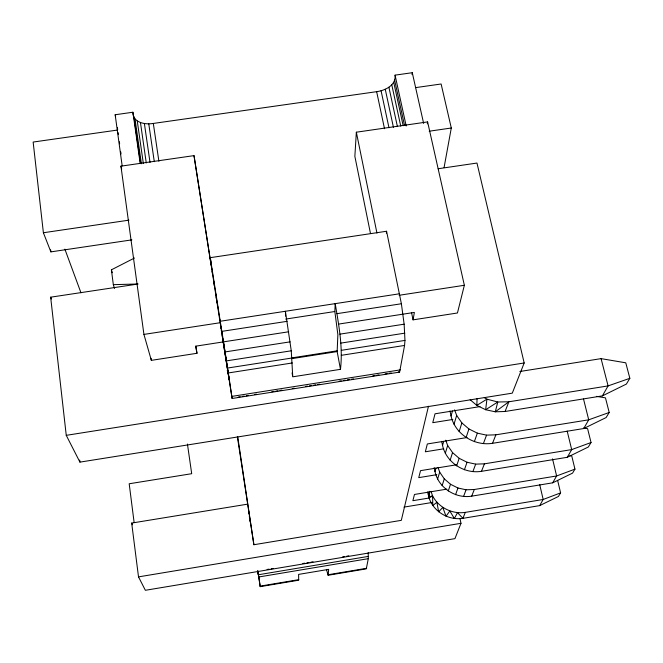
<?xml version="1.0" encoding="UTF-8"?>
<svg xmlns="http://www.w3.org/2000/svg" width="663" height="663" viewBox="0 0 663 663"><rect width="100%" height="100%" fill="white"/><g stroke="black" fill="none" stroke-linecap="round" stroke-linejoin="round"><path stroke-width="0.99" d="M477.087 398.488L476.813 405.383L485.656 409.734L495.294 411.814L505.065 411.483L602.402 395.869L626.361 384.084L629.85 378.308L625.773 362.81L601.084 358.633L519.833 371.504M340.475 369.332L337.152 351.581L337.873 334.641L334.848 311.519L335.196 303.637C338.851 325.293 343.036 347.296 340.475 369.332L292.756 376.816L291.264 350.802L285.405 311.27L285.596 316.143M326.519 569.666L328.135 575.269L366.291 568.871L368.305 558.669L368.197 552.611M328.135 575.269L328.666 569.368L298.615 574.398L298.681 580.208L260.244 586.647L257.758 571.009M411.599 312.87L413.057 319.856L457.453 312.986L464.357 285.281L427.61 121.917L356.346 132.202L354.862 156.36L370.468 233.434M223.182 342.149L232.125 398.48L399.598 372.109L404.571 345.448L404.96 340.409L404.14 324.19L401.388 303.753L386.579 231.254L210.279 257.667L211.538 266.054M122.174 165.916L115.171 114.749L132.907 112.238C132.782 122.779 145.205 124.818 153.319 123.442L376.65 91.676C385.17 90.483 396.118 85.411 395.073 75.143L412.287 72.706L423.649 123.451M386.355 233.177L386.579 231.254M412.054 74.612L412.287 72.706M427.32 123.832L427.61 121.917M429.632 491.44L428.762 497.01C432.98 511.339 448.254 520.662 462.94 518.342L539.665 505.62L558.445 496.463L560.6 492.891L557.624 480.36M413.057 319.856L414.375 312.414L338.561 324.091M444.069 167.598L451.296 128.009L441.119 83.994L415.494 87.64M560.6 492.891L543.171 499.479L465.293 512.375C452.257 514.397 438.641 507.593 432.574 495.849L428.762 497.01L429.483 491.399M428.48 406.22L401.306 520.347L253.888 544.729L237.354 436.61M428.489 495.974L429.293 491.349M569.79 455.672L571.755 455.978L574.954 469.139L572.55 473.125L552.702 482.821L471.683 496.164C455.456 498.833 438.434 487.811 434.994 471.584L436.014 468.07M583.622 428.033L587.592 428.654L591.04 442.519L588.338 446.995L567.288 457.296L481.471 471.327C464.332 474.12 446.257 462.6 442.536 445.428L443.68 441.483M596.393 396.366L605.46 397.841L609.198 412.477L606.139 417.541L583.73 428.538L492.518 443.315C474.335 446.24 455.083 434.174 451.039 415.966L452.473 411.002M437.613 479.034L439.685 472.122L438.019 467.398M445.321 453.277L447.649 445.503L445.76 440.199M454.014 424.245L456.658 415.444L454.627 409.842M442.13 485.664L444.276 478.843L439.685 472.122M450.127 460.263L452.547 452.589L447.649 445.503M459.144 431.621L461.879 422.936L456.658 415.444M448.263 491.01L450.509 484.263L444.276 478.843M456.633 465.89L459.161 458.307L452.547 452.589M466.081 437.563L468.948 428.978L461.879 422.936M455.572 494.689L457.942 488.001L450.509 484.263M464.398 469.769L467.059 462.252L475.678 464.133L484.429 463.827L571.688 449.597L591.04 442.519M474.343 441.666L477.36 433.146L486.551 435.143L495.866 434.82L588.711 419.812L609.198 412.477M463.57 496.454L466.064 489.791L474.31 489.501L556.613 475.968L574.954 469.139M472.868 471.625L475.678 464.133M483.368 443.63L486.551 435.143M459.94 518.367L460.984 523.314L454.942 538.638L145.363 590.294L138.509 576.876L131.68 523.074L247.514 504.17M465.293 512.375L462.94 518.342L457.495 512.656L454.37 518.524L449.812 510.958L446.033 516.295L442.793 507.402L438.633 511.844L436.909 502.247L432.815 505.579L432.574 495.849L431.008 491.349M471.683 496.164L474.31 489.501M481.471 471.327L484.429 463.827M492.518 443.315L495.866 434.82M505.065 411.483L508.894 401.778L608.087 385.907L629.85 378.308M438.16 168.75L476.97 163.048L524.184 362.976L512.292 393.151L79.925 462.128L66.25 435.342L50.653 297.181L137.713 284.071M539.665 505.62L543.171 499.479L539.674 484.454M552.702 482.821L556.613 475.968L552.544 458.854M567.288 457.296L571.688 449.597L567.18 431.066M583.73 428.538L588.711 419.812L583.523 399.01M602.402 395.869L608.087 385.907L601.084 358.633M432.574 495.849L429.069 498.029L412.875 500.689L414.466 494.457L446.787 489.153M114.525 288.463L113.332 284.651L111.401 269.824L134.49 258.015M260.244 586.647L260.169 586.133L298.773 579.661M328.351 574.705L366.672 568.282M138.509 576.876L460.984 523.314M267.081 569.476L269.12 569.136M271.167 568.796L273.206 568.456M302.825 563.517L304.872 563.177M306.911 562.829L308.958 562.489M310.997 562.149L313.044 561.81M342.663 556.87L344.702 556.53M346.749 556.191L348.788 555.843M260.169 586.133L258.462 574.746L368.404 556.39M258.802 576.976L368.305 558.669M403.966 507.112L432.409 502.43M456.301 464.829L420.533 470.655L418.751 477.633L436.859 474.675M467.059 437.539L427.337 443.953L425.339 451.793L443.738 448.818M480.012 406.601L435.027 413.795L432.765 422.679L452.846 419.455M238.15 397.054L240.188 396.731M242.227 396.408L244.274 396.084M246.313 395.77L248.352 395.446M254.476 394.485L256.515 394.162M271.822 391.75L273.869 391.427M275.907 391.112L277.946 390.789M279.985 390.466L282.032 390.142M292.234 388.535L294.273 388.22M305.502 386.446L307.541 386.131M309.58 385.808L311.627 385.485M313.665 385.162L315.704 384.847M317.743 384.523L319.79 384.2M339.174 381.15L341.213 380.827M343.26 380.504L345.299 380.181M347.337 379.866L349.376 379.543M351.423 379.219L353.462 378.896M372.846 375.846L374.893 375.523M376.932 375.208L378.971 374.885M385.095 373.924L387.134 373.601M389.181 373.277L391.22 372.954M66.25 435.342L524.184 362.976M291.488 357.937L337.343 350.793M232.125 398.48L227.575 368.04L292.018 358.003M341.296 350.329L404.96 340.409M291.67 358.666L337.152 351.581M228.321 372.954L292.35 362.959M341.304 355.318L404.571 345.448M231.818 396.391L400.419 369.863M223.522 341.851L288.72 331.782M196.994 353.288L195.568 346.194L223.199 341.926L194.002 155.623L120.939 166.156L143.929 334.409L151.346 360.357L196.994 353.288L195.925 346.161M225.089 351.929L290.137 341.851M339.87 334.152L404.14 324.19M227.575 368.04L226.473 360.871L291.264 350.802M340.807 343.111L404.82 333.157M220.29 321.248L399.524 293.784M143.929 334.409L220.307 322.699M399.118 295.284L464.357 285.281M285.712 319.069L334.848 311.519M287.096 321.331L221.881 331.359L226.473 360.871M336.961 313.665L401.388 303.753M117.202 130.097L33.15 142.056L43.385 232.746L128.937 220.157M43.385 232.746L50.877 251.874L131.887 239.865M429.201 131.208L451.296 128.009M113.332 284.651L138.045 283.996M457.942 488.001L466.064 489.791M398.364 371.835L399.598 372.109M468.948 428.978L477.36 433.146M459.161 458.307L467.059 462.252M484.297 397.643L486.932 399.167L497.78 401.993L508.894 401.778L495.294 411.814L497.78 401.993L485.656 409.734L486.932 399.167L476.813 405.383L470.133 399.714M131.68 523.074L132.459 524.773M50.653 297.181L51.432 299.038M64.875 249.155L80.969 292.789M111.401 269.824L112.296 272.742M120.939 166.156L121.702 169.164M115.171 114.749L115.619 116.589M395.073 75.143L406.187 125.97M394.576 79.9L404.488 125.299M393.739 82.427L403.17 125.705M391.808 84.93L400.75 126.119M388.908 87.251L397.361 126.36M385.244 89.223L393.432 127.296M449.962 410.919L451.039 415.966M381.068 90.732L388.982 127.785M376.65 91.676L384.515 128.73M441.691 441.392L442.536 445.428M434.166 467.548L434.994 471.584M356.346 132.202L376.957 233.111M427.643 491.929L428.257 494.938M292.068 372.855L292.582 375.822M257.766 570.901L258.371 574.713L257.907 571.589M210.279 257.667L222.229 333.937M210.478 261.098L194.002 155.623M210.801 263.145L211.116 265.192M211.439 267.239L211.762 269.286M212.085 271.333L212.409 273.38M213.536 280.54L214.34 285.654M215.467 292.814L215.79 294.861M216.113 296.908L216.436 298.955M216.76 301.002L217.083 303.049M217.398 305.096L217.721 307.143M219.42 317.933L219.743 319.972M220.704 326.097L221.102 328.624M221.351 330.174L221.749 332.718M222.072 334.765L222.47 337.318M222.718 338.859L229.199 379.841L223.041 339.108M248.84 513.27L248.526 511.272L248.89 513.668M249.313 516.262L249.644 518.549M249.934 520.256L250.249 522.245M257.89 571.009L258.462 574.746M237.727 436.784L253.888 544.729M153.319 123.442L158.896 161.283M148.761 123.774L154.288 161.648M144.377 123.475L150.02 162.418M187.43 444.036L191.698 473.697L129.186 483.766L134.133 522.56M140.457 122.556L146.266 162.949M137.274 121.08L143.349 163.587M135.045 119.133L141.401 163.769M133.926 116.854L140.581 163.628M132.907 112.238L140.166 163.322M151.065 358.31L151.346 360.357M117.409 127.503L117.683 129.542M118.105 132.592L118.387 134.63M119.365 141.758L119.638 143.796M120.757 151.951L121.039 153.982M79.684 460.072L79.925 462.128M50.645 249.843L50.877 251.874M227.674 372.059L227.351 370.045L227.649 372.117"/></g></svg>
